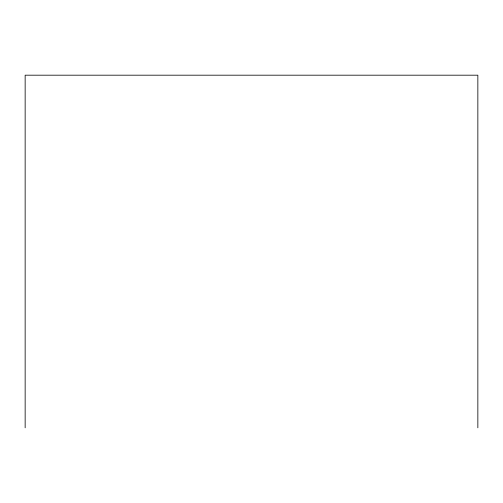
<?xml version="1.0" encoding="UTF-8"?>
<svg xmlns="http://www.w3.org/2000/svg" width="503" height="503" viewBox="0 0 503 503"><rect width="100%" height="100%" fill="white"/><g stroke="black" fill="none" stroke-linecap="round" stroke-linejoin="round"><path stroke-width="0.75" d="M477.85 427.814L477.85 75.186L25.15 75.186L25.15 427.814"/></g></svg>
